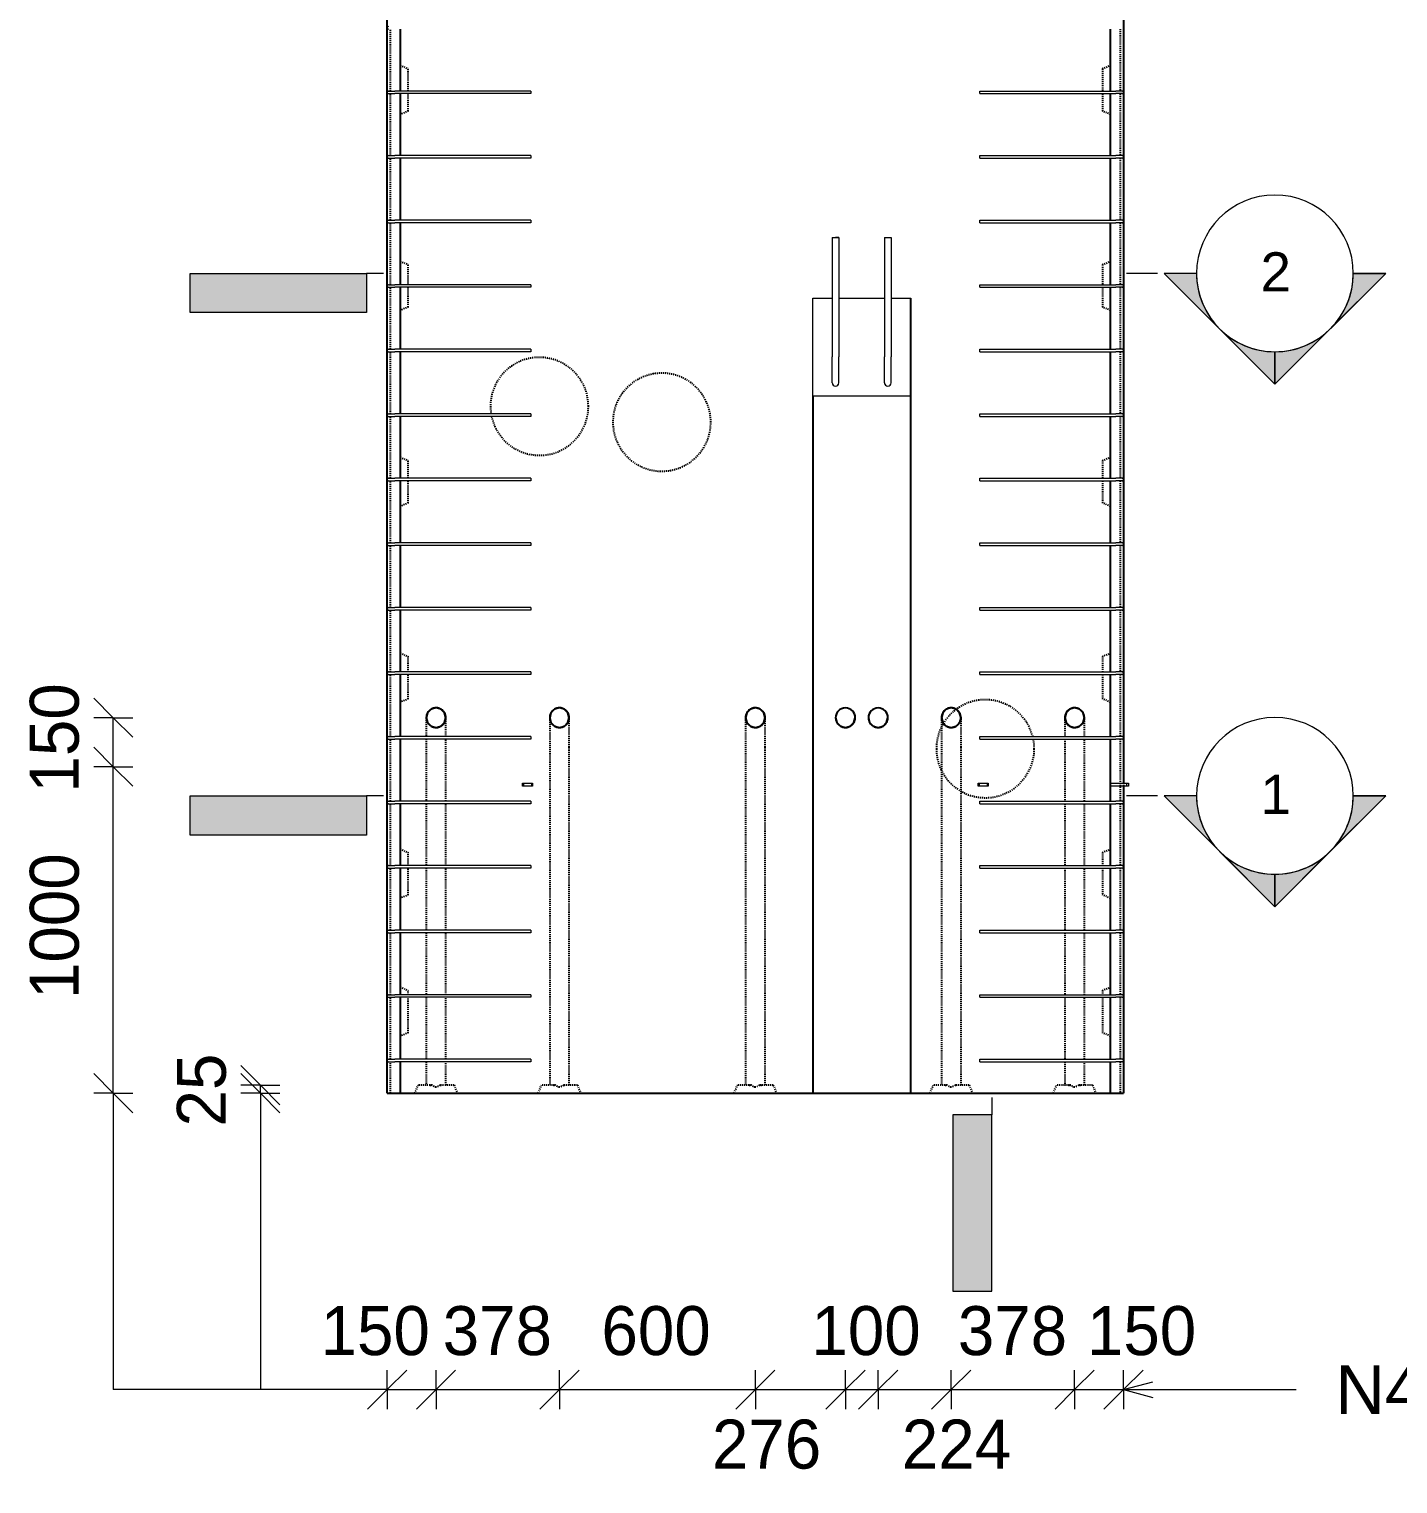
# Model space of a CAD drawing. Header units: millimetres. Extents: x -1213 to 19667, y -2591 to 13692.
# Drawn here: x 4414 to 8607, y -2591 to 1864 of the extents above; entities that cross this region are included whole.
import ezdxf

# ---------------------------------------------------------------- set-up
doc = ezdxf.new("R2010")
doc.units = ezdxf.units.MM
doc.linetypes.add('Dash', pattern=[6.36, 3.18, -3.18])
for name, color, linetype, lineweight in [('A-ANNO-DIMS', 211, 'Continuous', 9), ('A-ANNO-DIMS-60', 211, 'Continuous', 9), ('A-DETL-MBND', 5, 'Continuous', 18), ('A-DETL-THIN', 151, 'Continuous', 18), ('A-GENM', 13, 'Continuous', 18), ('A-WALL', 113, 'Continuous', 25), ('A-WALL-HDLN', 110, 'Dash', 25), ('G-ANNO-SYMB', 111, 'Continuous', 9), ('G-ANNO-TEXT', 231, 'Continuous', 9), ('S-BEAM', 12, 'Continuous', 18), ('S-RBAR', 171, 'Continuous', 18)]:
    doc.layers.add(name, color=color, linetype=linetype, lineweight=lineweight)
doc.styles.add('Arial', font='arial.ttf', dxfattribs={"height": 120})
doc.styles.add('Arial_1', font='arial.ttf', dxfattribs={"height": 150})
doc.styles.add('Nirmala UI Semilight', font='NirmalaS.ttf', dxfattribs={"height": 150})
doc.dimstyles.new('Arrow_Filled_-_2_5_NI_UI', dxfattribs={"dimscale": 304.8, "dimtxt": 157.104592, "dimasz": 0.393701, "dimexe": 0.19685, "dimexo": 0.0625, "dimgap": 0.19685, "dimtad": 1, "dimdec": 0, "dimzin": 0, "dimdsep": 46, "dimtxsty": 'Nirmala UI Semilight', "dimblk1": 'OBLIQUE', "dimblk2": 'OBLIQUE', "dimsah": 1, "dimcen": 0.09, "dimazin": 0, "dimtfac": 1, "dimtdec": 4, "dimtix": 1, "dimtmove": 0, "dimatfit": 3, "dimfxl": 0.19685, "dimfxlon": 1, "dimtvp": 1, "dimtolj": 1, "dimtzin": 0, "dimarcsym": 2})
doc.dimstyles.new('Arrow_Filled_-_2_5_NI_UI_1', dxfattribs={"dimscale": 304.8, "dimtxt": 157.104592, "dimasz": 0.393701, "dimexe": 0.19685, "dimexo": 0.0625, "dimgap": 0.19685, "dimtad": 1, "dimdec": 0, "dimzin": 0, "dimdsep": 46, "dimtxsty": 'Nirmala UI Semilight', "dimblk1": 'OBLIQUE', "dimblk2": 'OBLIQUE', "dimsah": 1, "dimcen": 0.09, "dimazin": 0, "dimtfac": 1, "dimtdec": 4, "dimtix": 1, "dimtmove": 2, "dimatfit": 3, "dimfxl": 0.19685, "dimfxlon": 1, "dimtvp": 1, "dimtolj": 1, "dimtzin": 0, "dimarcsym": 2})

# ---------------------------------------------------------------- blocks, each defined once
blk = doc.blocks.new('RR spread anchor face based - RR-SA-2_5-200-1726821-Elevation Front')
at = {"layer": 'A-GENM'}
for p, q in [((5925.6, 6760), (5928.1, 6760)), ((5925.6, 6750), (5925.6, 6760)), ((5928.1, 6750), (5925.6, 6750)), ((5928.1, 6760), (5953.1, 6760)), ((5928.1, 6760), (5928.1, 6750)), ((5953.1, 6750), (5928.1, 6750)), ((5953.1, 6760), (5955.6, 6760)), ((5953.1, 6760), (5953.1, 6750)), ((5955.6, 6750), (5953.1, 6750)), ((5955.6, 6760), (5955.6, 6750))]:
    blk.add_line(p, q, dxfattribs=at)
blk = doc.blocks.new('RR spread anchor face based - RR-SA-3_0-200-1726827-Elevation Front')
at = {"layer": 'A-GENM'}
for p, q in [((7726.6, 6760), (7776.6, 6760)), ((7776.6, 6750), (7726.6, 6750)), ((7776.6, 6760), (7781.6, 6760)), ((7776.6, 6750), (7776.6, 6760)), ((7781.6, 6750), (7776.6, 6750)), ((7781.6, 6760), (7781.6, 6750))]:
    blk.add_line(p, q, dxfattribs=at)
blk = doc.blocks.new('M_Rectangular Corbel - M_Rectangular Corbel-3077294-Elevation Front')
at = {"layer": 'S-BEAM'}
for p, q in [((6814.6, 740), (6814.6, 1040)), ((6814.6, 1040), (6874.4, 1040)), ((6894.4, 1040), (7034.4, 1040)), ((7054.4, 1040), (7114.6, 1040)), ((7114.6, 1040), (7114.6, 740)), ((7114.6, 740), (6814.6, 740))]:
    blk.add_line(p, q, dxfattribs=at)
blk = doc.blocks.new('Detail View - M_Section Tail - Filled Horizontal-14034-Elevation Front')
at = {"layer": 'G-ANNO-SYMB'}
blk.add_hatch(color=256, dxfattribs=at).paths.add_polyline_path([(5447.5, -604.4), (5447.5, -484.4), (4907.5, -484.4), (4907.5, -604.4)])
for p, q in [((4907.5, -604.4), (4907.5, -484.4)), ((4907.5, -484.4), (5447.5, -484.4)), ((5447.5, -484.4), (5447.5, -604.4)), ((5447.5, -604.4), (4907.5, -604.4))]:
    blk.add_line(p, q, dxfattribs=at)
blk = doc.blocks.new('Detail View - M_Section Head - Filled SHOP DWG-1002450-Elevation Front')
at = {"layer": 'G-ANNO-SYMB'}
h = blk.add_hatch(color=256, dxfattribs=at)
edge = h.paths.add_edge_path()
edge.add_line((7890.8, -484.4), (7990.2, -484.4))
edge.add_arc((8230.2, -484.4), 240, 180, 225)
edge.add_line((8060.5, -654.1), (7890.8, -484.4))
h = blk.add_hatch(color=256, dxfattribs=at)
edge = h.paths.add_edge_path()
edge.add_line((8569.6, -484.4), (8399.9, -654.1))
edge.add_arc((8230.2, -484.4), 240, 315, 360)
edge.add_line((8470.2, -484.4), (8569.6, -484.4))
h = blk.add_hatch(color=256, dxfattribs=at)
edge = h.paths.add_edge_path()
edge.add_line((8230.2, -823.8), (8060.5, -654.1))
edge.add_arc((8230.2, -484.4), 240, 225, 270)
edge.add_line((8230.2, -724.4), (8230.2, -823.8))
h = blk.add_hatch(color=256, dxfattribs=at)
edge = h.paths.add_edge_path()
edge.add_line((8230.2, -823.8), (8230.2, -724.4))
edge.add_arc((8230.2, -484.4), 240, 270, 315)
edge.add_line((8399.9, -654.1), (8230.2, -823.8))
for p, q in [((8230.2, -823.8), (7890.8, -484.4)), ((7990.2, -484.4), (7890.8, -484.4)), ((7890.8, -484.4), (8060.5, -654.1)), ((7990.2, -484.4), (7890.8, -484.4)), ((8230.2, -823.8), (8569.6, -484.4)), ((8399.9, -654.1), (8569.6, -484.4)), ((8470.2, -484.4), (8569.6, -484.4)), ((8569.6, -484.4), (8470.2, -484.4)), ((8060.5, -654.1), (8230.2, -823.8)), ((8230.2, -823.8), (8399.9, -654.1)), ((8230.2, -724.4), (8230.2, -823.8)), ((8230.2, -823.8), (8230.2, -724.4))]:
    blk.add_line(p, q, dxfattribs=at)
for start, end in [(360, 180), (180, 360), (180, 225), (315, 360), (225, 270), (270, 315)]:
    blk.add_arc((8230.2, -484.4), 240, start, end, dxfattribs=at)
blk = doc.blocks.new('DIMBLOCK55-Elevation Front')
at = {"layer": 'A-ANNO-DIMS-60'}
for p, q in [((4671.9, -395), (4611.9, -335)), ((4671.9, -395), (4611.9, -395)), ((4671.9, -1395), (4671.9, -395)), ((4671.9, -395), (4731.9, -455)), ((4671.9, -395), (4731.9, -395)), ((4671.9, -1395), (4611.9, -1335)), ((4671.9, -1395), (4611.9, -1395)), ((4671.9, -1395), (4731.9, -1455)), ((4671.9, -1395), (4731.9, -1395))]:
    blk.add_line(p, q, dxfattribs=at)
at = {"layer": 'A-ANNO-DIMS-60', "color": 0, "insert": (4416.2, -1106.4), "char_height": 150, "width": 507.305, "attachment_point": 1, "rotation": 90, "line_spacing_factor": 1.142579, "style": 'Nirmala UI Semilight'}
blk.add_mtext('1000', dxfattribs=at)
blk = doc.blocks.new('_Oblique')
at = {"color": 0, "linetype": 'ByBlock', "lineweight": -2}
blk.add_line((-0.5, -0.5), (0.5, 0.5), dxfattribs=at)
blk = doc.blocks.new('DIMBLOCK56-Elevation Front')
at = {"layer": 'A-ANNO-DIMS-60'}
for p, q in [((4671.9, -245), (4611.9, -185)), ((4671.9, -245), (4611.9, -245)), ((4671.9, -395), (4671.9, -245)), ((4671.9, -245), (4731.9, -305)), ((4671.9, -245), (4731.9, -245)), ((4671.9, -395), (4611.9, -335)), ((4671.9, -395), (4611.9, -395)), ((4671.9, -395), (4731.9, -455)), ((4671.9, -395), (4731.9, -395))]:
    blk.add_line(p, q, dxfattribs=at)
at = {"layer": 'A-ANNO-DIMS-60', "color": 0, "insert": (4416.2, -474.2), "char_height": 150, "width": 370.196, "attachment_point": 1, "rotation": 90, "line_spacing_factor": 1.142579, "style": 'Nirmala UI Semilight'}
blk.add_mtext('150', dxfattribs=at)
blk = doc.blocks.new('DIMBLOCK57-Elevation Front')
at = {"layer": 'A-ANNO-DIMS-60'}
for p, q in [((5510.6, -2302.6), (5570.6, -2242.6)), ((5510.6, -2302.6), (5510.6, -2242.6)), ((5660.6, -2302.6), (5720.6, -2242.6)), ((5660.6, -2302.6), (5660.6, -2242.6)), ((5510.6, -2302.6), (5450.6, -2362.6)), ((5510.6, -2302.6), (5660.6, -2302.6)), ((5510.6, -2302.6), (5510.6, -2362.6)), ((5660.6, -2302.6), (5600.6, -2362.6)), ((5660.6, -2302.6), (5660.6, -2362.6))]:
    blk.add_line(p, q, dxfattribs=at)
at = {"layer": 'A-ANNO-DIMS-60', "color": 0, "insert": (5306.9, -2046.9), "char_height": 150, "width": 370.196, "attachment_point": 1, "line_spacing_factor": 1.142579, "style": 'Nirmala UI Semilight'}
blk.add_mtext('150', dxfattribs=at)
blk = doc.blocks.new('DIMBLOCK58-Elevation Front')
at = {"layer": 'A-ANNO-DIMS-60'}
for p, q in [((5660.6, -2302.6), (5720.6, -2242.6)), ((5660.6, -2302.6), (5660.6, -2242.6)), ((6038.6, -2302.6), (6098.6, -2242.6)), ((6038.6, -2302.6), (6038.6, -2242.6)), ((5660.6, -2302.6), (5600.6, -2362.6)), ((5660.6, -2302.6), (6038.6, -2302.6)), ((5660.6, -2302.6), (5660.6, -2362.6)), ((6038.6, -2302.6), (5978.6, -2362.6)), ((6038.6, -2302.6), (6038.6, -2362.6))]:
    blk.add_line(p, q, dxfattribs=at)
at = {"layer": 'A-ANNO-DIMS-60', "color": 0, "insert": (5681, -2046.9), "char_height": 150, "width": 404.473, "attachment_point": 1, "line_spacing_factor": 1.142579, "style": 'Nirmala UI Semilight'}
blk.add_mtext('378', dxfattribs=at)
blk = doc.blocks.new('DIMBLOCK59-Elevation Front')
at = {"layer": 'A-ANNO-DIMS-60'}
for p, q in [((6038.6, -2302.6), (6098.6, -2242.6)), ((6038.6, -2302.6), (6038.6, -2242.6)), ((6638.6, -2302.6), (6698.6, -2242.6)), ((6638.6, -2302.6), (6638.6, -2242.6)), ((6038.6, -2302.6), (5978.6, -2362.6)), ((6038.6, -2302.6), (6638.6, -2302.6)), ((6038.6, -2302.6), (6038.6, -2362.6)), ((6638.6, -2302.6), (6578.6, -2362.6)), ((6638.6, -2302.6), (6638.6, -2362.6))]:
    blk.add_line(p, q, dxfattribs=at)
at = {"layer": 'A-ANNO-DIMS-60', "color": 0, "insert": (6167.2, -2046.9), "char_height": 150, "width": 411.328, "attachment_point": 1, "line_spacing_factor": 1.142579, "style": 'Nirmala UI Semilight'}
blk.add_mtext('600', dxfattribs=at)
blk = doc.blocks.new('DIMBLOCK60-Elevation Front')
at = {"layer": 'A-ANNO-DIMS-60'}
for p, q in [((6638.6, -2302.6), (6698.6, -2242.6)), ((6638.6, -2302.6), (6638.6, -2242.6)), ((6914.6, -2302.6), (6974.6, -2242.6)), ((6914.6, -2302.6), (6914.6, -2242.6)), ((6638.6, -2302.6), (6578.6, -2362.6)), ((6638.6, -2302.6), (6914.6, -2302.6)), ((6638.6, -2302.6), (6638.6, -2362.6)), ((6914.6, -2302.6), (6854.6, -2362.6)), ((6914.6, -2302.6), (6914.6, -2362.6))]:
    blk.add_line(p, q, dxfattribs=at)
at = {"layer": 'A-ANNO-DIMS-60', "color": 0, "insert": (6505.7, -2394.4), "char_height": 150, "width": 404.473, "attachment_point": 1, "line_spacing_factor": 1.142579, "style": 'Nirmala UI Semilight'}
blk.add_mtext('276', dxfattribs=at)
blk = doc.blocks.new('DIMBLOCK61-Elevation Front')
at = {"layer": 'A-ANNO-DIMS-60'}
for p, q in [((6914.6, -2302.6), (6974.6, -2242.6)), ((6914.6, -2302.6), (6914.6, -2242.6)), ((7014.8, -2302.6), (7074.8, -2242.6)), ((7014.8, -2302.6), (7014.8, -2242.6)), ((6914.6, -2302.6), (6854.6, -2362.6)), ((6914.6, -2302.6), (7014.8, -2302.6)), ((6914.6, -2302.6), (6914.6, -2362.6)), ((7014.8, -2302.6), (6954.8, -2362.6)), ((7014.8, -2302.6), (7014.8, -2362.6))]:
    blk.add_line(p, q, dxfattribs=at)
at = {"layer": 'A-ANNO-DIMS-60', "color": 0, "insert": (6810.4, -2046.9), "char_height": 150, "width": 370.196, "attachment_point": 1, "line_spacing_factor": 1.142579, "style": 'Nirmala UI Semilight'}
blk.add_mtext('100', dxfattribs=at)
blk = doc.blocks.new('DIMBLOCK62-Elevation Front')
at = {"layer": 'A-ANNO-DIMS-60'}
for p, q in [((7014.8, -2302.6), (7074.8, -2242.6)), ((7014.8, -2302.6), (7014.8, -2242.6)), ((7238.6, -2302.6), (7298.6, -2242.6)), ((7238.6, -2302.6), (7238.6, -2242.6)), ((7014.8, -2302.6), (6954.8, -2362.6)), ((7014.8, -2302.6), (7238.6, -2302.6)), ((7014.8, -2302.6), (7014.8, -2362.6)), ((7238.6, -2302.6), (7178.6, -2362.6)), ((7238.6, -2302.6), (7238.6, -2362.6))]:
    blk.add_line(p, q, dxfattribs=at)
at = {"layer": 'A-ANNO-DIMS-60', "color": 0, "insert": (7087.4, -2394.4), "char_height": 150, "width": 414.756, "attachment_point": 1, "line_spacing_factor": 1.142579, "style": 'Nirmala UI Semilight'}
blk.add_mtext('224', dxfattribs=at)
blk = doc.blocks.new('DIMBLOCK63-Elevation Front')
at = {"layer": 'A-ANNO-DIMS-60'}
for p, q in [((7238.6, -2302.6), (7298.6, -2242.6)), ((7238.6, -2302.6), (7238.6, -2242.6)), ((7616.6, -2302.6), (7676.6, -2242.6)), ((7616.6, -2302.6), (7616.6, -2242.6)), ((7238.6, -2302.6), (7178.6, -2362.6)), ((7238.6, -2302.6), (7616.6, -2302.6)), ((7238.6, -2302.6), (7238.6, -2362.6)), ((7616.6, -2302.6), (7556.6, -2362.6)), ((7616.6, -2302.6), (7616.6, -2362.6))]:
    blk.add_line(p, q, dxfattribs=at)
at = {"layer": 'A-ANNO-DIMS-60', "color": 0, "insert": (7259, -2046.9), "char_height": 150, "width": 404.473, "attachment_point": 1, "line_spacing_factor": 1.142579, "style": 'Nirmala UI Semilight'}
blk.add_mtext('378', dxfattribs=at)
blk = doc.blocks.new('DIMBLOCK64-Elevation Front')
at = {"layer": 'A-ANNO-DIMS-60'}
for p, q in [((7616.6, -2302.6), (7676.6, -2242.6)), ((7616.6, -2302.6), (7616.6, -2242.6)), ((7766.6, -2302.6), (7826.6, -2242.6)), ((7766.6, -2302.6), (7766.6, -2242.6)), ((7616.6, -2302.6), (7556.6, -2362.6)), ((7616.6, -2302.6), (7766.6, -2302.6)), ((7616.6, -2302.6), (7616.6, -2362.6)), ((7766.6, -2302.6), (7706.6, -2362.6)), ((7766.6, -2302.6), (7766.6, -2362.6))]:
    blk.add_line(p, q, dxfattribs=at)
at = {"layer": 'A-ANNO-DIMS-60', "color": 0, "insert": (7654.4, -2046.9), "char_height": 150, "width": 370.196, "attachment_point": 1, "line_spacing_factor": 1.142579, "style": 'Nirmala UI Semilight'}
blk.add_mtext('150', dxfattribs=at)
blk = doc.blocks.new('DIMBLOCK65-Elevation Front')
at = {"layer": 'A-ANNO-DIMS-60'}
for p, q in [((5122.3, -1370), (5062.3, -1310)), ((5122.3, -1395), (5062.3, -1335)), ((5122.3, -1370), (5062.3, -1370)), ((5122.3, -1395), (5122.3, -1370)), ((5122.3, -1370), (5182.3, -1430)), ((5122.3, -1370), (5182.3, -1370)), ((5122.3, -1395), (5062.3, -1395)), ((5122.3, -1395), (5182.3, -1455)), ((5122.3, -1395), (5182.3, -1395))]:
    blk.add_line(p, q, dxfattribs=at)
at = {"layer": 'A-ANNO-DIMS-60', "color": 0, "insert": (4866.6, -1496.8), "char_height": 150, "width": 274.219, "attachment_point": 1, "rotation": 90, "line_spacing_factor": 1.142579, "style": 'Nirmala UI Semilight'}
blk.add_mtext('25', dxfattribs=at)

msp = doc.modelspace()

# ---------------------------------------------------------------- linework, layer by layer
at = {"layer": 'A-DETL-MBND'}
msp.add_line((6894.4, 1225), (6884.4, 1225), dxfattribs=at)
at = {"layer": 'A-DETL-THIN'}
for p, q in [((4671.9, -1395), (4671.9, -2302.6)), ((5122.3, -1395), (5122.3, -2302.6)), ((5510.6, -2302.6), (4671.9, -2302.6))]:
    msp.add_line(p, q, dxfattribs=at)
at = {"layer": 'A-WALL'}
for p, q in [((5510.6, -1395), (5510.6, 7060)), ((7766.6, 2200), (7766.6, -445)), ((5550.6, 1863.7), (5550.6, 1674)), ((7726.6, 1674), (7726.6, 1863.7)), ((5550.6, 1666), (5550.6, 1476.3)), ((7726.6, 1476.3), (7726.6, 1666)), ((5550.6, 1468.3), (5550.6, 1278.7)), ((7726.6, 1278.7), (7726.6, 1468.3)), ((5550.6, 1270.7), (5550.6, 1081)), ((7726.6, 1081), (7726.6, 1270.7)), ((5550.6, 1073), (5550.6, 883.3)), ((7726.6, 883.3), (7726.6, 1073)), ((7114.8, -1395), (7114.8, 1040)), ((5550.6, 875.3), (5550.6, 685.7)), ((7726.6, 685.7), (7726.6, 875.3)), ((6814.6, 740), (6814.6, -1395)), ((5550.6, 677.7), (5550.6, 488)), ((7726.6, 488), (7726.6, 677.7)), ((5550.6, 480), (5550.6, 290.3)), ((7726.6, 290.3), (7726.6, 480)), ((5550.6, 282.3), (5550.6, 92.7)), ((7726.6, 92.7), (7726.6, 282.3)), ((5550.6, 84.7), (5550.6, -105)), ((7726.6, -105), (7726.6, 84.7)), ((5550.6, -113), (5550.6, -302.7)), ((7726.6, -302.7), (7726.6, -113)), ((5550.6, -310.7), (5550.6, -500.3)), ((7726.6, -500.3), (7726.6, -310.7)), ((7766.6, -455), (7766.6, -1395)), ((5550.6, -508.3), (5550.6, -698)), ((7726.6, -698), (7726.6, -508.3)), ((5550.6, -706), (5550.6, -895.7)), ((7726.6, -895.7), (7726.6, -706)), ((5550.6, -903.7), (5550.6, -1093.3)), ((7726.6, -1093.3), (7726.6, -903.7)), ((5550.6, -1101.3), (5550.6, -1291)), ((7726.6, -1291), (7726.6, -1101.3)), ((5550.6, -1299), (5550.6, -1395)), ((7726.6, -1395), (7726.6, -1299)), ((5510.6, -1395), (7766.6, -1395))]:
    msp.add_line(p, q, dxfattribs=at)
at = {"layer": 'A-WALL', "flags": 128}
for points in [[(5660.6, -215), (5645.5, -219), (5634.5, -230.1), (5630.6, -245)], [(5690.6, -245), (5686.5, -230), (5675.5, -219), (5660.6, -215)], [(6038.6, -215), (6023.5, -219), (6012.5, -230.1), (6008.6, -245)], [(6068.6, -245), (6064.5, -230), (6053.5, -219), (6038.6, -215)], [(6638.6, -215), (6623.5, -219), (6612.5, -230.1), (6608.6, -245)], [(6668.6, -245), (6664.5, -230), (6653.5, -219), (6638.6, -215)], [(7238.6, -215), (7223.5, -219), (7212.5, -230.1), (7208.6, -245)], [(7268.6, -245), (7264.5, -230), (7253.5, -219), (7238.6, -215)], [(7616.6, -215), (7601.5, -219), (7590.5, -230.1), (7586.6, -245)], [(7646.6, -245), (7642.5, -230), (7631.5, -219), (7616.6, -215)], [(5630.6, -245), (5634.6, -260), (5645.6, -271), (5660.6, -275)], [(5660.6, -275), (5675.6, -271), (5686.6, -259.9), (5690.6, -245)], [(5690.6, -250.7), (5690.6, -245.1), (5690.6, -245)], [(6008.6, -245), (6012.6, -260), (6023.6, -271), (6038.6, -275)], [(6038.6, -275), (6053.6, -271), (6064.6, -259.9), (6068.6, -245)], [(6068.6, -250.7), (6068.6, -245.1), (6068.6, -245)], [(6608.6, -245), (6612.6, -260), (6623.6, -271), (6638.6, -275)], [(6638.6, -275), (6653.6, -271), (6664.6, -259.9), (6668.6, -245)], [(6668.6, -250.7), (6668.6, -245.1), (6668.6, -245)], [(6884.6, -245), (6888.6, -260), (6899.6, -271), (6914.6, -275)], [(6914.6, -275), (6929.6, -271), (6940.6, -259.9), (6944.6, -245)], [(6984.8, -245), (6988.8, -260), (6999.9, -271), (7014.8, -275)], [(7014.8, -275), (7029.8, -271), (7040.8, -259.9), (7044.8, -245)], [(7208.6, -245), (7212.6, -260), (7223.6, -271), (7238.6, -275)], [(7238.6, -275), (7253.6, -271), (7264.6, -259.9), (7268.6, -245)], [(7268.6, -250.7), (7268.6, -245.1), (7268.6, -245)], [(7586.6, -245), (7590.6, -260), (7601.6, -271), (7616.6, -275)], [(7616.6, -275), (7631.6, -271), (7642.6, -259.9), (7646.6, -245)], [(7646.6, -250.7), (7646.6, -245.1), (7646.6, -245)]]:
    msp.add_lwpolyline(points, dxfattribs=at)
at = {"layer": 'A-WALL'}
for centre, start, end in [((5660.6, -245), 120.8303, 149.6053), ((5660.6, -245), 90.7225, 119.4223), ((5660.6, -245), 61.0187, 89.2664), ((5660.6, -245), 30.8311, 59.6045), ((6038.6, -245), 120.8303, 149.6053), ((6038.6, -245), 90.7225, 119.4223), ((6038.6, -245), 61.0187, 89.2664), ((6038.6, -245), 30.8311, 59.6045), ((6638.6, -245), 120.8303, 149.6053), ((6638.6, -245), 90.7225, 119.4223), ((6638.6, -245), 61.0187, 89.2664), ((6638.6, -245), 30.8311, 59.6045), ((6914.6, -245), 90, 180), ((6914.6, -245), 360, 90), ((7014.8, -245), 90, 180), ((7014.8, -245), 360, 90), ((7238.6, -245), 120.8303, 149.6053), ((7238.6, -245), 90.7225, 119.4223), ((7238.6, -245), 61.0187, 89.2664), ((7238.6, -245), 30.8311, 59.6045), ((7616.6, -245), 120.8303, 149.6053), ((7616.6, -245), 90.7225, 119.4223), ((7616.6, -245), 61.0187, 89.2664), ((7616.6, -245), 30.8311, 59.6045), ((5660.6, -245), 150.6728, 179.6194), ((5660.6, -245), 180.4246, 209.7233), ((5660.6, -245), 210.813, 239.6231), ((5660.6, -245), 300.812, 329.6241), ((5660.6, -245), 0.3778, 29.7706), ((5660.6, -245), 330.719, 359.5722), ((6038.6, -245), 150.6728, 179.6194), ((6038.6, -245), 180.4246, 209.7233), ((6038.6, -245), 210.813, 239.6231), ((6038.6, -245), 300.812, 329.6241), ((6038.6, -245), 0.3778, 29.7706), ((6038.6, -245), 330.719, 359.5722), ((6638.6, -245), 150.6728, 179.6194), ((6638.6, -245), 180.4246, 209.7233), ((6638.6, -245), 210.813, 239.6231), ((6638.6, -245), 300.812, 329.6241), ((6638.6, -245), 0.3778, 29.7706), ((6638.6, -245), 330.719, 359.5722), ((6914.6, -245), 180.4246, 209.7233), ((6914.6, -245), 210.813, 239.6231), ((6914.6, -245), 300.812, 329.6241), ((6914.6, -245), 330.719, 359.5722), ((7014.8, -245), 180.4246, 209.7233), ((7014.8, -245), 210.813, 239.6231), ((7014.8, -245), 300.812, 329.6241), ((7014.8, -245), 330.719, 359.5722), ((7238.6, -245), 150.6728, 179.6194), ((7238.6, -245), 180.4246, 209.7233), ((7238.6, -245), 210.813, 239.6231), ((7238.6, -245), 300.812, 329.6241), ((7238.6, -245), 0.3778, 29.7706), ((7238.6, -245), 330.719, 359.5722), ((7616.6, -245), 150.6728, 179.6194), ((7616.6, -245), 180.4246, 209.7233), ((7616.6, -245), 210.813, 239.6231), ((7616.6, -245), 300.812, 329.6241), ((7616.6, -245), 0.3778, 29.7706), ((7616.6, -245), 330.719, 359.5722), ((5660.6, -245), 241.0171, 269.268), ((5660.6, -245), 270.7209, 299.4239), ((6038.6, -245), 241.0171, 269.268), ((6038.6, -245), 270.7209, 299.4239), ((6638.6, -245), 241.0171, 269.268), ((6638.6, -245), 270.7209, 299.4239), ((6914.6, -245), 241.0171, 269.268), ((6914.6, -245), 270.7209, 299.4239), ((7014.8, -245), 241.0171, 269.268), ((7014.8, -245), 270.7209, 299.4239), ((7238.6, -245), 241.0171, 269.268), ((7238.6, -245), 270.7209, 299.4239), ((7616.6, -245), 241.0171, 269.268), ((7616.6, -245), 270.7209, 299.4239)]:
    msp.add_arc(centre, 30, start, end, dxfattribs=at)
at = {"layer": 'A-WALL-HDLN'}
for p, q in [((5520.6, 1674), (5520.6, 1863.7)), ((7756.6, 1863.7), (7756.6, 1674)), ((5550.6, 1752.5), (5575.6, 1742.5)), ((5575.6, 1674), (5575.6, 1742.5)), ((7701.6, 1742.5), (7726.6, 1752.5)), ((7701.6, 1742.5), (7701.6, 1674)), ((5520.6, 1476.3), (5520.6, 1666)), ((5575.6, 1612.5), (5575.6, 1666)), ((7701.6, 1666), (7701.6, 1612.5)), ((7756.6, 1666), (7756.6, 1476.3)), ((5575.6, 1612.5), (5550.6, 1602.5)), ((7726.6, 1602.5), (7701.6, 1612.5)), ((5520.6, 1278.7), (5520.6, 1468.3)), ((7756.6, 1468.3), (7756.6, 1278.7)), ((5520.6, 1081), (5520.6, 1270.7)), ((7756.6, 1270.7), (7756.6, 1081)), ((5550.6, 1152.5), (5575.6, 1142.5)), ((5575.6, 1081), (5575.6, 1142.5)), ((7701.6, 1142.5), (7726.6, 1152.5)), ((7701.6, 1142.5), (7701.6, 1081)), ((5520.6, 883.3), (5520.6, 1073)), ((5575.6, 1012.5), (5575.6, 1073)), ((7701.6, 1073), (7701.6, 1012.5)), ((7756.6, 1073), (7756.6, 883.3)), ((7114.8, 1040), (7114.6, 1040)), ((5575.6, 1012.5), (5550.6, 1002.5)), ((7726.6, 1002.5), (7701.6, 1012.5)), ((5520.6, 685.7), (5520.6, 875.3)), ((7756.6, 875.3), (7756.6, 685.7)), ((5520.6, 488), (5520.6, 677.7)), ((7756.6, 677.7), (7756.6, 488)), ((5550.6, 552.5), (5575.6, 542.5)), ((5575.6, 488), (5575.6, 542.5)), ((7701.6, 542.5), (7726.6, 552.5)), ((7701.6, 542.5), (7701.6, 488)), ((5520.6, 290.3), (5520.6, 480)), ((5575.6, 412.5), (5575.6, 480)), ((7701.6, 480), (7701.6, 412.5)), ((7756.6, 480), (7756.6, 290.3)), ((5575.6, 412.5), (5550.6, 402.5)), ((7726.6, 402.5), (7701.6, 412.5)), ((5520.6, 92.7), (5520.6, 282.3)), ((7756.6, 282.3), (7756.6, 92.7)), ((5520.6, -105), (5520.6, 84.7)), ((7756.6, 84.7), (7756.6, -105)), ((5550.6, -47.5), (5575.6, -57.5)), ((5575.6, -105), (5575.6, -57.5)), ((7701.6, -57.5), (7726.6, -47.5)), ((7701.6, -57.5), (7701.6, -105)), ((5520.6, -302.7), (5520.6, -113)), ((5575.6, -187.5), (5575.6, -113)), ((7701.6, -113), (7701.6, -187.5)), ((7756.6, -113), (7756.6, -302.7)), ((5575.6, -187.5), (5550.6, -197.5)), ((7726.6, -197.5), (7701.6, -187.5)), ((5520.6, -500.3), (5520.6, -310.7)), ((5690.6, -500.3), (5690.6, -310.7)), ((7646.6, -500.3), (7646.6, -310.7)), ((7756.6, -310.7), (7756.6, -500.3)), ((5630.6, -335), (5630.6, -500.3)), ((6008.6, -335), (6008.6, -1370)), ((6068.6, -1370), (6068.6, -335)), ((6608.6, -335), (6608.6, -1370)), ((6668.6, -1370), (6668.6, -335)), ((7208.6, -335), (7208.6, -1370)), ((7268.6, -1370), (7268.6, -335)), ((7586.6, -335), (7586.6, -500.3)), ((7766.6, -445), (7766.6, -455)), ((5520.6, -698), (5520.6, -508.3)), ((5630.6, -508.3), (5630.6, -698)), ((5690.6, -698), (5690.6, -508.3)), ((7586.6, -508.3), (7586.6, -698)), ((7646.6, -698), (7646.6, -508.3)), ((7756.6, -508.3), (7756.6, -698)), ((5550.6, -647.5), (5575.6, -657.5)), ((5575.6, -698), (5575.6, -657.5)), ((7701.6, -657.5), (7726.6, -647.5)), ((7701.6, -657.5), (7701.6, -698)), ((5520.6, -895.7), (5520.6, -706)), ((5575.6, -787.5), (5575.6, -706)), ((5630.6, -706), (5630.6, -895.7)), ((5690.6, -895.7), (5690.6, -706)), ((7586.6, -706), (7586.6, -895.7)), ((7646.6, -895.7), (7646.6, -706)), ((7701.6, -706), (7701.6, -787.5)), ((7756.6, -706), (7756.6, -895.7)), ((5575.6, -787.5), (5550.6, -797.5)), ((7726.6, -797.5), (7701.6, -787.5)), ((5520.6, -1093.3), (5520.6, -903.7)), ((5630.6, -903.7), (5630.6, -1093.3)), ((5690.6, -1093.3), (5690.6, -903.7)), ((7586.6, -903.7), (7586.6, -1093.3)), ((7646.6, -1093.3), (7646.6, -903.7)), ((7756.6, -903.7), (7756.6, -1093.3)), ((5520.6, -1291), (5520.6, -1101.3)), ((5550.6, -1070), (5575.6, -1080)), ((5575.6, -1093.3), (5575.6, -1080)), ((5575.6, -1210), (5575.6, -1101.3)), ((5630.6, -1101.3), (5630.6, -1291)), ((5690.6, -1291), (5690.6, -1101.3)), ((7586.6, -1101.3), (7586.6, -1291)), ((7646.6, -1291), (7646.6, -1101.3)), ((7701.6, -1080), (7726.6, -1070)), ((7701.6, -1080), (7701.6, -1093.3)), ((7701.6, -1101.3), (7701.6, -1210)), ((7756.6, -1101.3), (7756.6, -1291)), ((5575.6, -1210), (5550.6, -1220)), ((7726.6, -1220), (7701.6, -1210)), ((5520.6, -1395), (5520.6, -1299)), ((5630.6, -1299), (5630.6, -1370)), ((5690.6, -1370), (5690.6, -1299)), ((7586.6, -1299), (7586.6, -1370)), ((7646.6, -1370), (7646.6, -1299)), ((7756.6, -1299), (7756.6, -1395)), ((5595.6, -1395), (5605.6, -1370)), ((5648.6, -1370), (5605.6, -1370)), ((5642, -1370), (5648.6, -1370)), ((5672.6, -1370), (5679.2, -1370)), ((5715.6, -1370), (5672.6, -1370)), ((5715.6, -1370), (5725.6, -1395)), ((5973.6, -1395), (5983.6, -1370)), ((6026.6, -1370), (5983.6, -1370)), ((6020, -1370), (6026.6, -1370)), ((6050.6, -1370), (6057.2, -1370)), ((6093.6, -1370), (6050.6, -1370)), ((6093.6, -1370), (6103.6, -1395)), ((6573.6, -1395), (6583.6, -1370)), ((6626.6, -1370), (6583.6, -1370)), ((6620, -1370), (6626.6, -1370)), ((6650.6, -1370), (6657.2, -1370)), ((6693.6, -1370), (6650.6, -1370)), ((6693.6, -1370), (6703.6, -1395)), ((7173.6, -1395), (7183.6, -1370)), ((7226.6, -1370), (7183.6, -1370)), ((7220, -1370), (7226.6, -1370)), ((7250.6, -1370), (7257.2, -1370)), ((7293.6, -1370), (7250.6, -1370)), ((7293.6, -1370), (7303.6, -1395)), ((7551.6, -1395), (7561.6, -1370)), ((7604.6, -1370), (7561.6, -1370)), ((7598, -1370), (7604.6, -1370)), ((7628.6, -1370), (7635.2, -1370)), ((7671.6, -1370), (7628.6, -1370)), ((7671.6, -1370), (7681.6, -1395))]:
    msp.add_line(p, q, dxfattribs=at)
at = {"layer": 'A-WALL-HDLN', "flags": 128}
for points in [[(5630.6, -245.4), (5630.6, -249.1), (5630.6, -261), (5630.6, -279.7), (5630.6, -302.7)], [(5690.6, -302.7), (5690.6, -283.7), (5690.6, -264), (5690.6, -250.7)], [(6008.6, -245.4), (6008.6, -249.1), (6008.6, -261), (6008.6, -279.7), (6008.6, -303.4), (6008.6, -330), (6008.6, -335)], [(6068.6, -335), (6068.6, -308.1), (6068.6, -283.7), (6068.6, -264), (6068.6, -250.7)], [(6608.6, -245.4), (6608.6, -249.1), (6608.6, -261), (6608.6, -279.7), (6608.6, -303.4), (6608.6, -330), (6608.6, -335)], [(6668.6, -335), (6668.6, -308.1), (6668.6, -283.7), (6668.6, -264), (6668.6, -250.7)], [(7208.6, -245.4), (7208.6, -249.1), (7208.6, -261), (7208.6, -279.7), (7208.6, -303.4), (7208.6, -330), (7208.6, -335)], [(7268.6, -335), (7268.6, -308.1), (7268.6, -283.7), (7268.6, -264), (7268.6, -250.7)], [(7586.6, -245.4), (7586.6, -249.1), (7586.6, -261), (7586.6, -279.7), (7586.6, -302.7)], [(7646.6, -302.7), (7646.6, -283.7), (7646.6, -264), (7646.6, -250.7)], [(5630.6, -310.7), (5630.6, -330), (5630.6, -335)], [(7586.6, -310.7), (7586.6, -330), (7586.6, -335)], [(5660.6, -1376.2), (5657.5, -1375.9), (5654.4, -1374.7), (5651.5, -1372.7), (5648.6, -1370)], [(5672.6, -1370), (5669.7, -1372.7), (5666.7, -1374.7), (5663.6, -1375.9), (5660.6, -1376.2)], [(6038.6, -1376.2), (6035.5, -1375.9), (6032.4, -1374.7), (6029.5, -1372.7), (6026.6, -1370)], [(6050.6, -1370), (6047.7, -1372.7), (6044.7, -1374.7), (6041.6, -1375.9), (6038.6, -1376.2)], [(6638.6, -1376.2), (6635.5, -1375.9), (6632.4, -1374.7), (6629.5, -1372.7), (6626.6, -1370)], [(6650.6, -1370), (6647.7, -1372.7), (6644.7, -1374.7), (6641.6, -1375.9), (6638.6, -1376.2)], [(7238.6, -1376.2), (7235.5, -1375.9), (7232.4, -1374.7), (7229.5, -1372.7), (7226.6, -1370)], [(7250.6, -1370), (7247.7, -1372.7), (7244.7, -1374.7), (7241.6, -1375.9), (7238.6, -1376.2)], [(7616.6, -1376.2), (7613.5, -1375.9), (7610.4, -1374.7), (7607.5, -1372.7), (7604.6, -1370)], [(7628.6, -1370), (7625.7, -1372.7), (7622.7, -1374.7), (7619.6, -1375.9), (7616.6, -1376.2)]]:
    msp.add_lwpolyline(points, dxfattribs=at)
at = {"layer": 'A-WALL-HDLN'}
for centre, start, end in [((5977.2, 708.5), 0, 180), ((6352.2, 660), 0, 180), ((5977.2, 708.5), 180, 188.8309), ((5977.2, 708.5), 191.9219, 0), ((6352.2, 660), 180, 0), ((7343.1, -340), 14.4245, 154.5643), ((7343.1, -340), 154.6246, 180), ((7343.1, -340), 0, 11.3335), ((7343.1, -340), 180, 205.3559), ((7343.1, -340), 205.4552, 0)]:
    msp.add_arc(centre, 150, start, end, dxfattribs=at)
at = {"layer": 'G-ANNO-SYMB'}
for p, q in [((5500, 1115.6), (5447.5, 1115.6)), ((7870.2, 1115.6), (7775.5, 1115.6)), ((5500, -484.4), (5447.5, -484.4)), ((7870.2, -484.4), (7775.5, -484.4)), ((7363.5, -1408.1), (7363.5, -1460.7))]:
    msp.add_line(p, q, dxfattribs=at)
at = {"layer": 'G-ANNO-TEXT', "color": 7}
for q in [(7856.4, -2278.6), (7856.4, -2326.8), (8295.8, -2302.7)]:
    msp.add_line((7766.4, -2302.7), q, dxfattribs=at)
at = {"layer": 'S-RBAR'}
for p, q in [((5514.6, 1674), (5534.6, 1674)), ((5514.6, 1666), (5534.6, 1666)), ((5950.6, 1674), (5534.6, 1674)), ((5950.6, 1666), (5534.6, 1666)), ((5950.6, 1674), (5950.6, 1666)), ((7326.6, 1674), (7742.6, 1674)), ((7326.6, 1666), (7326.6, 1674)), ((7326.6, 1666), (7742.6, 1666)), ((7762.6, 1674), (7742.6, 1674)), ((7762.6, 1666), (7742.6, 1666)), ((5514.6, 1476.3), (5534.6, 1476.3)), ((5950.6, 1476.3), (5534.6, 1476.3)), ((5950.6, 1476.3), (5950.6, 1468.3)), ((7326.6, 1476.3), (7742.6, 1476.3)), ((7326.6, 1468.3), (7326.6, 1476.3)), ((7762.6, 1476.3), (7742.6, 1476.3)), ((5514.6, 1468.3), (5534.6, 1468.3)), ((5950.6, 1468.3), (5534.6, 1468.3)), ((7326.6, 1468.3), (7742.6, 1468.3)), ((7762.6, 1468.3), (7742.6, 1468.3)), ((5514.6, 1278.7), (5534.6, 1278.7)), ((5514.6, 1270.7), (5534.6, 1270.7)), ((5950.6, 1278.7), (5534.6, 1278.7)), ((5950.6, 1270.7), (5534.6, 1270.7)), ((5950.6, 1278.7), (5950.6, 1270.7)), ((7326.6, 1278.7), (7742.6, 1278.7)), ((7326.6, 1270.7), (7326.6, 1278.7)), ((7326.6, 1270.7), (7742.6, 1270.7)), ((7762.6, 1278.7), (7742.6, 1278.7)), ((7762.6, 1270.7), (7742.6, 1270.7)), ((6874.4, 1225), (6874.4, 860)), ((6874.4, 1225), (6894.4, 1225)), ((6894.4, 1225), (6894.4, 860)), ((7034.4, 1225), (7034.4, 860)), ((7034.4, 1225), (7054.4, 1225)), ((7054.4, 1225), (7054.4, 860)), ((5514.6, 1081), (5534.6, 1081)), ((5514.6, 1073), (5534.6, 1073)), ((5950.6, 1081), (5534.6, 1081)), ((5950.6, 1073), (5534.6, 1073)), ((5950.6, 1081), (5950.6, 1073)), ((7326.6, 1081), (7742.6, 1081)), ((7326.6, 1073), (7326.6, 1081)), ((7326.6, 1073), (7742.6, 1073)), ((7762.6, 1081), (7742.6, 1081)), ((7762.6, 1073), (7742.6, 1073)), ((5514.6, 883.3), (5534.6, 883.3)), ((5514.6, 875.3), (5534.6, 875.3)), ((5950.6, 883.3), (5534.6, 883.3)), ((5950.6, 875.3), (5534.6, 875.3)), ((5950.6, 883.3), (5950.6, 875.3)), ((6874.4, 780), (6874.4, 860)), ((6894.4, 780), (6894.4, 860)), ((7034.4, 780), (7034.4, 860)), ((7054.4, 780), (7054.4, 860)), ((7326.6, 883.3), (7742.6, 883.3)), ((7326.6, 875.3), (7326.6, 883.3)), ((7326.6, 875.3), (7742.6, 875.3)), ((7762.6, 883.3), (7742.6, 883.3)), ((7762.6, 875.3), (7742.6, 875.3)), ((5514.6, 685.7), (5534.6, 685.7)), ((5514.6, 677.7), (5534.6, 677.7)), ((5950.6, 685.7), (5534.6, 685.7)), ((5950.6, 677.7), (5534.6, 677.7)), ((5950.6, 685.7), (5950.6, 677.7)), ((7326.6, 685.7), (7742.6, 685.7)), ((7326.6, 677.7), (7326.6, 685.7)), ((7326.6, 677.7), (7742.6, 677.7)), ((7762.6, 685.7), (7742.6, 685.7)), ((7762.6, 677.7), (7742.6, 677.7)), ((5514.6, 488), (5534.6, 488)), ((5514.6, 480), (5534.6, 480)), ((5950.6, 488), (5534.6, 488)), ((5950.6, 480), (5534.6, 480)), ((5950.6, 488), (5950.6, 480)), ((7326.6, 488), (7742.6, 488)), ((7326.6, 480), (7326.6, 488)), ((7326.6, 480), (7742.6, 480)), ((7762.6, 488), (7742.6, 488)), ((7762.6, 480), (7742.6, 480)), ((5514.6, 290.3), (5534.6, 290.3)), ((5514.6, 282.3), (5534.6, 282.3)), ((5950.6, 290.3), (5534.6, 290.3)), ((5950.6, 282.3), (5534.6, 282.3)), ((5950.6, 290.3), (5950.6, 282.3)), ((7326.6, 290.3), (7742.6, 290.3)), ((7326.6, 282.3), (7326.6, 290.3)), ((7326.6, 282.3), (7742.6, 282.3)), ((7762.6, 290.3), (7742.6, 290.3)), ((7762.6, 282.3), (7742.6, 282.3)), ((5514.6, 92.7), (5534.6, 92.7)), ((5950.6, 92.7), (5534.6, 92.7)), ((5950.6, 92.7), (5950.6, 84.7)), ((7326.6, 92.7), (7742.6, 92.7)), ((7326.6, 84.7), (7326.6, 92.7)), ((7762.6, 92.7), (7742.6, 92.7)), ((5514.6, 84.7), (5534.6, 84.7)), ((5950.6, 84.7), (5534.6, 84.7)), ((7326.6, 84.7), (7742.6, 84.7)), ((7762.6, 84.7), (7742.6, 84.7)), ((5514.6, -105), (5534.6, -105)), ((5514.6, -113), (5534.6, -113)), ((5950.6, -105), (5534.6, -105)), ((5950.6, -113), (5534.6, -113)), ((5950.6, -105), (5950.6, -113)), ((7326.6, -105), (7742.6, -105)), ((7326.6, -113), (7326.6, -105)), ((7326.6, -113), (7742.6, -113)), ((7762.6, -105), (7742.6, -105)), ((7762.6, -113), (7742.6, -113)), ((5514.6, -302.7), (5534.6, -302.7)), ((5514.6, -310.7), (5534.6, -310.7)), ((5950.6, -302.7), (5534.6, -302.7)), ((5950.6, -310.7), (5534.6, -310.7)), ((5950.6, -302.7), (5950.6, -310.7)), ((7326.6, -302.7), (7742.6, -302.7)), ((7326.6, -310.7), (7326.6, -302.7)), ((7326.6, -310.7), (7742.6, -310.7)), ((7762.6, -302.7), (7742.6, -302.7)), ((7762.6, -310.7), (7742.6, -310.7)), ((5514.6, -500.3), (5534.6, -500.3)), ((5514.6, -508.3), (5534.6, -508.3)), ((5950.6, -500.3), (5534.6, -500.3)), ((5950.6, -508.3), (5534.6, -508.3)), ((5950.6, -500.3), (5950.6, -508.3)), ((7326.6, -500.3), (7742.6, -500.3)), ((7326.6, -508.3), (7326.6, -500.3)), ((7326.6, -508.3), (7742.6, -508.3)), ((7762.6, -500.3), (7742.6, -500.3)), ((7762.6, -508.3), (7742.6, -508.3)), ((5514.6, -698), (5534.6, -698)), ((5514.6, -706), (5534.6, -706)), ((5950.6, -698), (5534.6, -698)), ((5950.6, -706), (5534.6, -706)), ((5950.6, -698), (5950.6, -706)), ((7326.6, -698), (7742.6, -698)), ((7326.6, -706), (7326.6, -698)), ((7326.6, -706), (7742.6, -706)), ((7762.6, -698), (7742.6, -698)), ((7762.6, -706), (7742.6, -706)), ((5514.6, -895.7), (5534.6, -895.7)), ((5514.6, -903.7), (5534.6, -903.7)), ((5950.6, -895.7), (5534.6, -895.7)), ((5950.6, -903.7), (5534.6, -903.7)), ((5950.6, -895.7), (5950.6, -903.7)), ((7326.6, -895.7), (7742.6, -895.7)), ((7326.6, -903.7), (7326.6, -895.7)), ((7326.6, -903.7), (7742.6, -903.7)), ((7762.6, -895.7), (7742.6, -895.7)), ((7762.6, -903.7), (7742.6, -903.7)), ((5514.6, -1093.3), (5534.6, -1093.3)), ((5514.6, -1101.3), (5534.6, -1101.3)), ((5950.6, -1093.3), (5534.6, -1093.3)), ((5950.6, -1101.3), (5534.6, -1101.3)), ((5950.6, -1093.3), (5950.6, -1101.3)), ((7326.6, -1093.3), (7742.6, -1093.3)), ((7326.6, -1101.3), (7326.6, -1093.3)), ((7326.6, -1101.3), (7742.6, -1101.3)), ((7762.6, -1093.3), (7742.6, -1093.3)), ((7762.6, -1101.3), (7742.6, -1101.3)), ((5514.6, -1291), (5534.6, -1291)), ((5950.6, -1291), (5534.6, -1291)), ((5950.6, -1291), (5950.6, -1299)), ((7326.6, -1291), (7742.6, -1291)), ((7326.6, -1299), (7326.6, -1291)), ((7762.6, -1291), (7742.6, -1291)), ((5514.6, -1299), (5534.6, -1299)), ((5950.6, -1299), (5534.6, -1299)), ((7326.6, -1299), (7742.6, -1299)), ((7762.6, -1299), (7742.6, -1299))]:
    msp.add_line(p, q, dxfattribs=at)
for centre, radius, start, end in [((5514.6, 1867.7), 4, 90, 270), ((5514.6, 1670), 4, 90, 270), ((5514.6, 1670), 4, 90, 165), ((5514.6, 1670), 4, 195, 255), ((7762.6, 1670), 4, 270, 90), ((7762.6, 1670), 4, 270, 345), ((7762.6, 1670), 4, 15, 75), ((5514.6, 1472.3), 4, 90, 270), ((5514.6, 1472.3), 4, 90, 165), ((5514.6, 1472.3), 4, 195, 255), ((7762.6, 1472.3), 4, 270, 90), ((7762.6, 1472.3), 4, 270, 345), ((7762.6, 1472.3), 4, 15, 75), ((5514.6, 1274.7), 4, 90, 270), ((5514.6, 1274.7), 4, 90, 165), ((5514.6, 1274.7), 4, 195, 248.4944), ((7762.6, 1274.7), 4, 270, 90), ((7762.6, 1274.7), 4, 270, 285), ((7762.6, 1274.7), 4, 15, 75), ((7762.6, 1274.7), 4, 291.5056, 345), ((5514.6, 1077), 4, 90, 270), ((5514.6, 1077), 4, 90, 165), ((5514.6, 1077), 4, 195, 255), ((7762.6, 1077), 4, 270, 90), ((7762.6, 1077), 4, 270, 345), ((7762.6, 1077), 4, 15, 75), ((5514.6, 879.3), 4, 90, 270), ((5514.6, 879.3), 4, 90, 165), ((5514.6, 879.3), 4, 195, 255), ((7762.6, 879.3), 4, 270, 90), ((7762.6, 879.3), 4, 270, 345), ((7762.6, 879.3), 4, 15, 75), ((6884.4, 780), 10, 180, 0), ((6884.4, 780), 10, 180, 195), ((6884.4, 780), 10, 210, 240), ((6884.4, 780), 10, 300, 330), ((7044.4, 780), 10, 180, 0), ((7044.4, 780), 10, 180, 195), ((7044.4, 780), 10, 210, 240), ((7044.4, 780), 10, 300, 330), ((5514.6, 681.7), 4, 90, 270), ((5514.6, 681.7), 4, 90, 165), ((5514.6, 681.7), 4, 195, 255), ((7762.6, 681.7), 4, 270, 90), ((7762.6, 681.7), 4, 270, 345), ((7762.6, 681.7), 4, 15, 75), ((5514.6, 484), 4, 90, 270), ((5514.6, 484), 4, 90, 165), ((5514.6, 484), 4, 195, 255), ((7762.6, 484), 4, 270, 90), ((7762.6, 484), 4, 270, 345), ((7762.6, 484), 4, 15, 75), ((5514.6, 286.3), 4, 90, 270), ((5514.6, 286.3), 4, 90, 165), ((5514.6, 286.3), 4, 195, 255), ((7762.6, 286.3), 4, 270, 90), ((7762.6, 286.3), 4, 270, 345), ((7762.6, 286.3), 4, 15, 75), ((5514.6, 88.7), 4, 90, 270), ((5514.6, 88.7), 4, 90, 165), ((7762.6, 88.7), 4, 270, 90), ((7762.6, 88.7), 4, 15, 75), ((5514.6, 88.7), 4, 195, 255), ((7762.6, 88.7), 4, 270, 345), ((5514.6, -109), 4, 90, 270), ((5514.6, -109), 4, 195, 255), ((5514.6, -109), 4, 90, 161.9392), ((7762.6, -109), 4, 270, 90), ((7762.6, -109), 4, 270, 345), ((7762.6, -109), 4, 18.0608, 75), ((5514.6, -306.7), 4, 90, 270), ((5514.6, -306.7), 4, 90, 165), ((5514.6, -306.7), 4, 195, 255), ((7762.6, -306.7), 4, 270, 90), ((7762.6, -306.7), 4, 270, 345), ((7762.6, -306.7), 4, 15, 75), ((5514.6, -504.3), 4, 90, 270), ((5514.6, -504.3), 4, 90, 165), ((5514.6, -504.3), 4, 195, 255), ((7762.6, -504.3), 4, 270, 90), ((7762.6, -504.3), 4, 270, 345), ((7762.6, -504.3), 4, 15, 75), ((5514.6, -702), 4, 90, 270), ((5514.6, -702), 4, 90, 165), ((5514.6, -702), 4, 195, 255), ((7762.6, -702), 4, 270, 90), ((7762.6, -702), 4, 270, 345), ((7762.6, -702), 4, 15, 75), ((5514.6, -899.7), 4, 90, 270), ((5514.6, -899.7), 4, 90, 165), ((5514.6, -899.7), 4, 195, 255), ((7762.6, -899.7), 4, 270, 90), ((7762.6, -899.7), 4, 270, 345), ((7762.6, -899.7), 4, 15, 75), ((5514.6, -1097.3), 4, 90, 270), ((5514.6, -1097.3), 4, 90, 165), ((5514.6, -1097.3), 4, 195, 255), ((7762.6, -1097.3), 4, 270, 90), ((7762.6, -1097.3), 4, 270, 345), ((7762.6, -1097.3), 4, 15, 75), ((5514.6, -1295), 4, 90, 270), ((5514.6, -1295), 4, 90, 165), ((7762.6, -1295), 4, 270, 90), ((7762.6, -1295), 4, 15, 75), ((5514.6, -1295), 4, 195, 255), ((7762.6, -1295), 4, 270, 345)]:
    msp.add_arc(centre, radius, start, end, dxfattribs=at)

# ---------------------------------------------------------------- block references
at = {"layer": 'A-GENM'}
for name, p in [('RR spread anchor face based - RR-SA-2_5-200-1726821-Elevation Front', (0, -7205)), ('RR spread anchor face based - RR-SA-2_5-200-1726821-Elevation Front', (1396, -7205)), ('RR spread anchor face based - RR-SA-3_0-200-1726827-Elevation Front', (0, -7205))]:
    msp.add_blockref(name, p, dxfattribs=at)
at = {"layer": 'G-ANNO-SYMB'}
for name, p in [('Detail View - M_Section Head - Filled SHOP DWG-1002450-Elevation Front', (0, 1600)), ('Detail View - M_Section Tail - Filled Horizontal-14034-Elevation Front', (0, 1600)), ('Detail View - M_Section Head - Filled SHOP DWG-1002450-Elevation Front', (0, 0)), ('Detail View - M_Section Tail - Filled Horizontal-14034-Elevation Front', (0, 0))]:
    msp.add_blockref(name, p, dxfattribs=at)
at = {"layer": 'G-ANNO-SYMB', "extrusion": (0, 0, -1), "rotation": 90.00000000000105}
msp.add_blockref('Detail View - M_Section Tail - Filled Horizontal-14034-Elevation Front', (-7847.9, -6908.2), dxfattribs=at)
at = {"layer": 'S-BEAM'}
msp.add_blockref('M_Rectangular Corbel - M_Rectangular Corbel-3077294-Elevation Front', (0, 0), dxfattribs=at)

# ---------------------------------------------------------------- texts
at = {"layer": 'G-ANNO-SYMB', "char_height": 120, "width": 115.443, "attachment_point": 1, "style": 'Arial'}
for s, insert in [('2', (8186.1, 1180.2)), ('1', (8186.1, -419.8))]:
    msp.add_mtext(s, dxfattribs=dict(at, insert=insert))
at = {"layer": 'G-ANNO-TEXT', "color": 7, "insert": (8415.8, -2227.7), "char_height": 150, "width": 2332.911, "attachment_point": 1, "style": 'Arial_1'}
msp.add_mtext('N4/N4A/SHEARKEY', dxfattribs=at)

# ---------------------------------------------------------------- dimensions: what is measured, and where the dimension line sits
at = {"layer": 'A-ANNO-DIMS'}
for base, p1, p2, override, picture, middle in [((4671.9, -245), (4731.9, -395), (4731.9, -245), {"dimpost": '<>', "dimfxl": 150}, 'DIMBLOCK56-Elevation Front', (4533.9, -320)), ((4671.9, -395), (4731.9, -1395), (4731.9, -395), {"dimpost": '<>', "dimfxl": 1000}, 'DIMBLOCK55-Elevation Front', (4533.9, -895)), ((5122.3, -1370), (5182.3, -1395), (5182.3, -1370), {"dimpost": '<>', "dimfxl": 25}, 'DIMBLOCK65-Elevation Front', (4984.8, -1382.5))]:
    dim = msp.add_linear_dim(base=base, p1=p1, p2=p2, angle=90, dimstyle='Arrow_Filled_-_2_5_NI_UI', override=override, dxfattribs=at)
    dim.commit()
    dim.dimension.update_dxf_attribs({"geometry": picture, "text_midpoint": middle})
for base, p1, p2, override, picture, middle in [((5660.6, -2302.6), (5510.6, -2242.6), (5660.6, -2242.6), {"dimpost": '<>', "dimfxl": 150}, 'DIMBLOCK57-Elevation Front', (5492, -2146.9)), ((7766.6, -2302.6), (7616.6, -2242.6), (7766.6, -2242.6), {"dimpost": '<>', "dimfxl": 150}, 'DIMBLOCK64-Elevation Front', (7839.5, -2146.9)), ((6914.6, -2302.6), (6638.6, -2242.6), (6914.6, -2242.6), {"dimpost": '<>', "dimfxl": 276.002043}, 'DIMBLOCK60-Elevation Front', (6708, -2494.4)), ((7238.6, -2302.6), (7014.8, -2242.6), (7238.6, -2242.6), {"dimpost": '<>', "dimfxl": 223.782243}, 'DIMBLOCK62-Elevation Front', (7294.8, -2494.4))]:
    dim = msp.add_linear_dim(base=base, p1=p1, p2=p2, dimstyle='Arrow_Filled_-_2_5_NI_UI_1', override=override, dxfattribs=at)
    dim.commit()
    dim.dimension.update_dxf_attribs({"geometry": picture, "text_midpoint": middle, "dimtype": 160})
for base, p1, p2, override, picture, middle in [((6038.6, -2302.6), (5660.6, -2242.6), (6038.6, -2242.6), {"dimpost": '<>', "dimfxl": 378}, 'DIMBLOCK58-Elevation Front', (5849.6, -2165)), ((6638.6, -2302.6), (6038.6, -2242.6), (6638.6, -2242.6), {"dimpost": '<>', "dimfxl": 600}, 'DIMBLOCK59-Elevation Front', (6338.6, -2165)), ((7014.8, -2302.6), (6914.6, -2242.6), (7014.8, -2242.6), {"dimpost": '<>', "dimfxl": 100.215714}, 'DIMBLOCK61-Elevation Front', (6964.7, -2164.7)), ((7616.6, -2302.6), (7238.6, -2242.6), (7616.6, -2242.6), {"dimpost": '<>', "dimfxl": 378}, 'DIMBLOCK63-Elevation Front', (7427.6, -2165))]:
    dim = msp.add_linear_dim(base=base, p1=p1, p2=p2, dimstyle='Arrow_Filled_-_2_5_NI_UI', override=override, dxfattribs=at)
    dim.commit()
    dim.dimension.update_dxf_attribs({"geometry": picture, "text_midpoint": middle})

doc.saveas('drawing.dxf')
